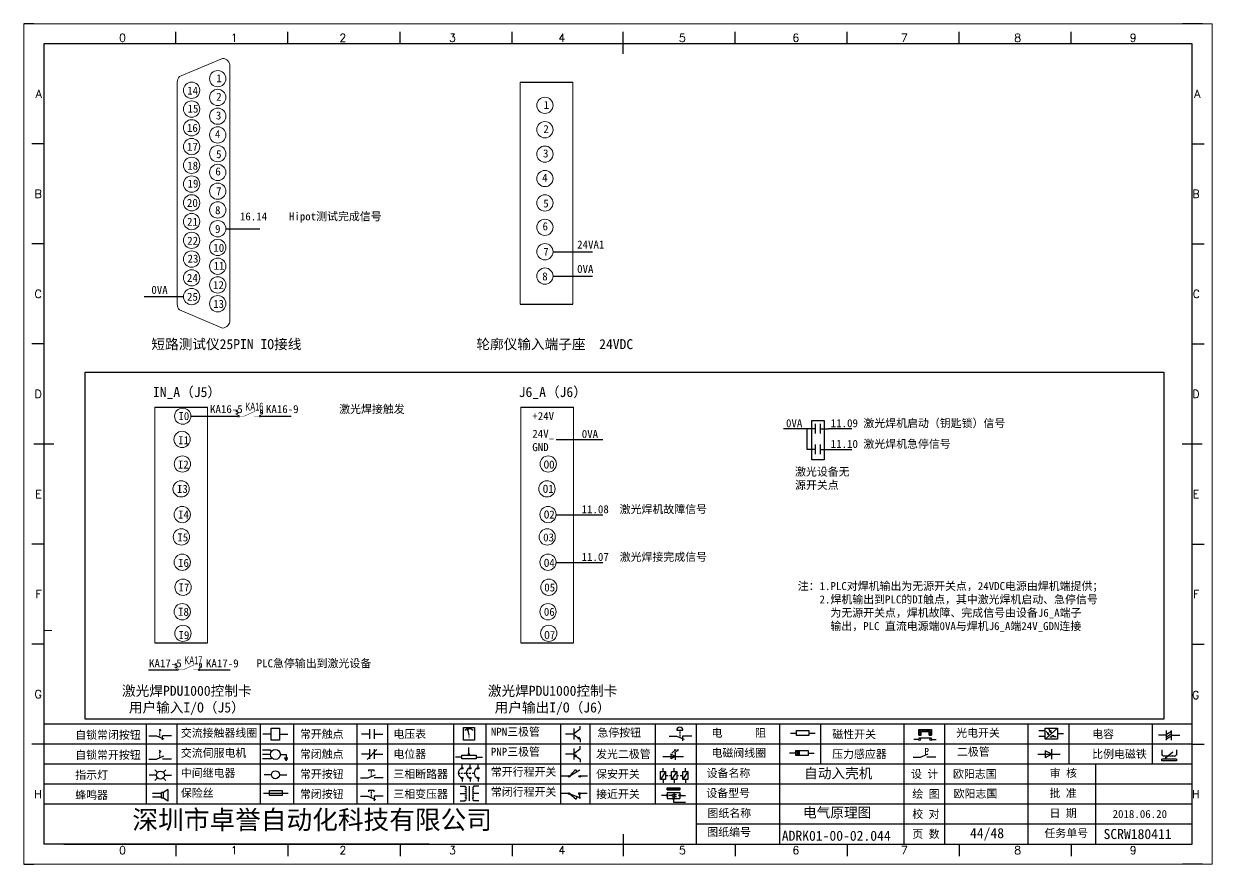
# Model space of a CAD drawing. Header units: millimetres. Extents: x 336 to 12810, y -1577 to 4105.
# Drawn here: x 7231.7 to 7528.7, y -1266.4 to -1056.4 of the extents above; entities that cross this region are included whole.
import ezdxf
from ezdxf.enums import TextEntityAlignment as Align

# ---------------------------------------------------------------- set-up
doc = ezdxf.new("R2010")
doc.units = ezdxf.units.MM
doc.layers.add('AE_BOR', color=1, linetype='Continuous')
doc.layers.add('ELEMENT', color=3, linetype='Continuous')
doc.layers.add('Dimension', color=3, linetype='Continuous', lineweight=13)
doc.styles.get("Standard").update_dxf_attribs({"font": ''})
doc.styles.add('WD', font='romans.shx', dxfattribs={"width": 0.8, "bigfont": 'gbcbig.shx'})
doc.styles.add('样式 8', font='arial.ttf', dxfattribs={"width": 0.6, "height": 2.5})
doc.styles.add('汉字', font='')
doc.styles.get('Standard').set_extended_font_data('SimSun')
doc.styles.get('汉字').set_extended_font_data('新宋体')

# ---------------------------------------------------------------- blocks, each defined once
blk = doc.blocks.new('磁性开关')
at = {"linetype": 'ByBlock'}
h = blk.add_hatch(dxfattribs=at)
h.set_pattern_fill('ANSI31', color=256, scale=0.1, style=0)
h.paths.add_polyline_path([(-1910.88, -776.69), (-1910.88, -775.29), (-1907.69, -775.29), (-1907.69, -776.69), (-1908.31, -776.69), (-1908.31, -775.79), (-1910.25, -775.79), (-1910.25, -776.69)])
for p, q in [((-1910.91, -777.81), (-1912.09, -777.81)), ((-1910.88, -776.69), (-1910.88, -775.29)), ((-1910.88, -775.29), (-1907.69, -775.29)), ((-1910.88, -776.69), (-1910.25, -776.69)), ((-1910.88, -777.39), (-1907.69, -777.39)), ((-1910.25, -776.69), (-1910.25, -775.79)), ((-1910.25, -775.79), (-1908.31, -775.79)), ((-1908.31, -776.69), (-1908.31, -775.79)), ((-1908.31, -776.69), (-1907.69, -776.69)), ((-1907.69, -775.29), (-1907.69, -776.69)), ((-1907.66, -777.81), (-1906.48, -777.81))]:
    blk.add_line(p, q, dxfattribs=at)
for centre in [(-1910.68, -777.81), (-1907.88, -777.81)]:
    blk.add_circle(centre, 0.225, dxfattribs=at)
blk = doc.blocks.new('*U6')
at = {"linetype": 'ByBlock'}
for p, q in [((-1909.23, -780.45), (-1909.23, -780.67)), ((-1909.23, -780.45), (-1908.92, -780.84)), ((-1909.23, -780.84), (-1909.23, -781.05)), ((-1911.92, -782.07), (-1910.06, -782.07)), ((-1910.06, -782.07), (-1908.18, -782.88)), ((-1909.23, -781.23), (-1909.23, -781.44)), ((-1909.23, -781.61), (-1909.23, -781.83)), ((-1909.23, -782), (-1909.23, -782.21)), ((-1909.23, -782.38), (-1909.23, -782.43)), ((-1908.52, -783.07), (-1908.52, -782.07)), ((-1906.25, -782.07), (-1908.52, -782.07))]:
    blk.add_line(p, q, dxfattribs=at)
blk = doc.blocks.new('*U8')
at = {"linetype": 'ByBlock'}
for p, q in [((-1911.92, -792.89), (-1910.06, -792.89)), ((-1910.06, -792.89), (-1908.18, -792.08)), ((-1908.88, -791.17), (-1909.23, -790.71)), ((-1909.23, -790.71), (-1909.23, -790.92)), ((-1909.23, -791.09), (-1909.23, -791.31)), ((-1909.23, -791.48), (-1909.23, -791.69)), ((-1909.23, -791.86), (-1909.23, -792.08)), ((-1909.23, -792.25), (-1909.23, -792.47)), ((-1906.25, -792.89), (-1908.52, -792.89))]:
    blk.add_line(p, q, dxfattribs=at)
blk = doc.blocks.new('蜂鸣器')
at = {"linetype": 'ByBlock'}
for p, q in [((-1907.17, -795.53), (-1908.25, -796.26)), ((-1907.17, -795.53), (-1907.17, -798.41)), ((-1908.8, -796.48), (-1911.01, -796.48)), ((-1908.8, -797.46), (-1911.01, -797.46)), ((-1908.25, -796.26), (-1908.8, -796.26)), ((-1908.8, -797.68), (-1908.8, -796.26)), ((-1908.25, -797.68), (-1908.8, -797.68)), ((-1908.25, -797.68), (-1908.25, -796.26)), ((-1907.17, -798.41), (-1908.25, -797.68))]:
    blk.add_line(p, q, dxfattribs=at)
blk = doc.blocks.new('指示灯')
at = {"linetype": 'ByBlock'}
for p, q in [((-1854.25, -776.92), (-1856.06, -776.92)), ((-1854.62, -775.59), (-1853.97, -776.23)), ((-1854.62, -778.25), (-1853.97, -777.61)), ((-1851.9, -775.59), (-1852.54, -776.23)), ((-1851.9, -778.25), (-1852.54, -777.61)), ((-1852.26, -776.92), (-1850.45, -776.92))]:
    blk.add_line(p, q, dxfattribs=at)
blk.add_circle((-1853.26, -776.92), 0.992, dxfattribs=at)
blk = doc.blocks.new('光电开关')
at = {"linetype": 'ByBlock'}
h = blk.add_hatch(dxfattribs=at)
h.set_pattern_fill('ANSI31', color=256, scale=0.01, style=0)
h.set_pattern_definition([(45, (0.172267, 0), (-0.0224506403, 0.0224506403), [])])
h.paths.add_polyline_path([(-1882.44, -776.34), (-1882.5, -775.91), (-1882.68, -776.07)])
h.paths.add_polyline_path([(-1882.86, -776.23), (-1882.44, -776.34), (-1882.68, -776.07)])
h.paths.add_polyline_path([(-1883.05, -776.88), (-1883.11, -776.45), (-1883.29, -776.61)])
h.paths.add_polyline_path([(-1883.47, -776.77), (-1883.05, -776.88), (-1883.29, -776.61)])
for p, q in [((-1884.01, -775.96), (-1885.56, -775.96)), ((-1884.01, -777.39), (-1885.56, -777.39)), ((-1880.91, -775.3), (-1884.01, -778.05)), ((-1883.75, -776.09), (-1883.05, -776.88)), ((-1883.11, -776.45), (-1883.47, -776.77)), ((-1883.05, -776.88), (-1883.47, -776.77)), ((-1883.14, -775.55), (-1882.44, -776.34)), ((-1883.05, -776.88), (-1883.11, -776.45)), ((-1882.5, -775.91), (-1882.86, -776.23)), ((-1882.44, -776.34), (-1882.86, -776.23)), ((-1882.78, -777.47), (-1882.23, -777.47)), ((-1882.44, -776.34), (-1882.5, -775.91)), ((-1882.23, -777.47), (-1882.23, -777.14)), ((-1882.23, -777.14), (-1881.78, -777.14)), ((-1881.78, -777.47), (-1881.78, -777.14)), ((-1881.23, -777.47), (-1881.78, -777.47)), ((-1879.37, -776.67), (-1880.91, -776.67))]:
    blk.add_line(p, q, dxfattribs=at)
blk.add_lwpolyline([(-1884.01, -775.3), (-1880.91, -775.3), (-1880.91, -778.05), (-1884.01, -778.05)], close=True, dxfattribs=at)
blk = doc.blocks.new('交流接触器线圈')
at = {"linetype": 'ByBlock'}
for p, q in [((-1880.82, -781.77), (-1882.87, -781.77)), ((-1878.72, -781.77), (-1876.67, -781.77))]:
    blk.add_line(p, q, dxfattribs=at)
blk.add_lwpolyline([(-1880.82, -780.28), (-1878.72, -780.28), (-1878.72, -783.26), (-1880.82, -783.26)], close=True, dxfattribs=at)
blk = doc.blocks.new('交流伺服电机')
at = {"linetype": 'ByBlock'}
for p, q in [((-1880.97, -785.75), (-1882.94, -785.75)), ((-1880.97, -786.85), (-1882.94, -786.85)), ((-1880.97, -785.75), (-1880.65, -786.03)), ((-1878.49, -786.85), (-1877.07, -786.85)), ((-1877.07, -786.85), (-1877.07, -787.72)), ((-1880.97, -787.94), (-1882.94, -787.94)), ((-1880.97, -787.94), (-1880.65, -787.67)), ((-1877.54, -787.72), (-1876.59, -787.72)), ((-1877.38, -788.01), (-1876.75, -788.01)), ((-1877.23, -788.29), (-1876.9, -788.29))]:
    blk.add_line(p, q, dxfattribs=at)
blk.add_circle((-1879.73, -786.85), 1.24, dxfattribs=at)
blk = doc.blocks.new('中间继电器')
at = {"linetype": 'ByBlock'}
for p, q in [((-1880.72, -791.92), (-1882.54, -791.92)), ((-1878.74, -791.92), (-1876.92, -791.92))]:
    blk.add_line(p, q, dxfattribs=at)
blk.add_circle((-1879.73, -791.92), 0.992, dxfattribs=at)
blk = doc.blocks.new('保险丝')
at = {"linetype": 'ByBlock'}
blk.add_line((-1882.72, -796.49), (-1876.55, -796.49), dxfattribs=at)
blk.add_lwpolyline([(-1881.2, -795.86), (-1878.06, -795.86), (-1878.06, -797.12), (-1881.2, -797.12)], close=True, dxfattribs=at)
blk = doc.blocks.new('常开按钮')
at = {"linetype": 'ByBlock'}
for p, q in [((-1910.06, -787.73), (-1908.18, -786.93)), ((-1909.9, -785.68), (-1908.56, -785.68)), ((-1909.9, -785.68), (-1909.9, -786.07)), ((-1909.23, -785.68), (-1909.23, -785.89)), ((-1909.23, -786.06), (-1909.23, -786.28)), ((-1909.23, -786.45), (-1909.23, -786.67)), ((-1909.23, -786.84), (-1909.23, -787.05)), ((-1908.56, -785.68), (-1908.56, -786.07)), ((-1911.92, -787.73), (-1910.06, -787.73)), ((-1909.23, -787.22), (-1909.23, -787.38)), ((-1906.25, -787.73), (-1908.52, -787.73))]:
    blk.add_line(p, q, dxfattribs=at)
blk = doc.blocks.new('常开触点')
at = {"linetype": 'ByBlock'}
for p, q in [((-1853.82, -782.99), (-1853.82, -780.56)), ((-1852.6, -782.99), (-1852.6, -780.56)), ((-1853.82, -781.77), (-1855.88, -781.77)), ((-1852.6, -781.77), (-1850.55, -781.77))]:
    blk.add_line(p, q, dxfattribs=at)
blk = doc.blocks.new('常闭触点')
at = {"linetype": 'ByBlock'}
for p, q in [((-1853.82, -786.77), (-1855.88, -786.77)), ((-1852.01, -785.66), (-1854.43, -788.1)), ((-1853.82, -787.99), (-1853.82, -785.56)), ((-1852.6, -787.99), (-1852.6, -785.56)), ((-1852.6, -786.77), (-1850.55, -786.77))]:
    blk.add_line(p, q, dxfattribs=at)
blk = doc.blocks.new('常闭按钮')
at = {"linetype": 'ByBlock'}
for p, q in [((-1856.13, -792.28), (-1854.28, -792.28)), ((-1854.28, -792.28), (-1852.4, -793.09)), ((-1854.11, -790.83), (-1852.77, -790.83)), ((-1854.11, -790.83), (-1854.11, -791.22)), ((-1853.44, -790.83), (-1853.44, -791.04)), ((-1853.44, -791.21), (-1853.44, -791.43)), ((-1853.44, -791.6), (-1853.44, -791.82)), ((-1853.44, -791.99), (-1853.44, -792.2)), ((-1853.44, -792.37), (-1853.44, -792.53)), ((-1852.77, -790.83), (-1852.77, -791.22)), ((-1850.47, -792.28), (-1852.73, -792.28)), ((-1852.73, -792.28), (-1852.73, -793.43))]:
    blk.add_line(p, q, dxfattribs=at)
blk = doc.blocks.new('电磁阀线圈')
at = {"linetype": 'ByBlock'}
for p, q in [((-1854.61, -795.92), (-1853.75, -797.16)), ((-1853.75, -795.92), (-1854.61, -797.16)), ((-1853.75, -795.92), (-1853.75, -797.16)), ((-1854.61, -796.54), (-1856.17, -796.54)), ((-1851.53, -796.54), (-1849.97, -796.54))]:
    blk.add_line(p, q, dxfattribs=at)
blk.add_lwpolyline([(-1854.61, -795.92), (-1851.53, -795.92), (-1851.53, -797.16), (-1854.61, -797.16)], close=True, dxfattribs=at)
blk = doc.blocks.new('电压表')
at = {"linetype": 'ByBlock'}
for p, q in [((-1814.84, -780.75), (-1814.91, -781.13)), ((-1814.6, -781.05), (-1814.91, -781.13)), ((-1814.84, -780.75), (-1814.46, -782.26)), ((-1814.84, -780.75), (-1814.6, -781.05))]:
    blk.add_line(p, q, dxfattribs=at)
blk.add_lwpolyline([(-1815.84, -780.34), (-1813.07, -780.34), (-1813.07, -783.49), (-1815.84, -783.49)], close=True, dxfattribs=at)
blk.add_arc((-1814.46, -782.26), 1.56, 46.8313, 133.1687, dxfattribs=at)
at = {"linetype": 'ByBlock', "insert": (-1814.7, -782.39), "char_height": 0.75, "width": 0.6768, "attachment_point": 1}
blk.add_mtext('V', dxfattribs=at)
blk = doc.blocks.new('电位器')
at = {"linetype": 'ByBlock'}
for p, q in [((-1814.45, -787.3), (-1814.62, -786.96)), ((-1814.62, -786.96), (-1814.27, -786.96)), ((-1814.45, -787.3), (-1814.45, -785.39)), ((-1814.45, -787.3), (-1814.27, -786.96)), ((-1816.21, -787.75), (-1817.79, -787.75)), ((-1812.68, -787.75), (-1811.1, -787.75))]:
    blk.add_line(p, q, dxfattribs=at)
blk.add_lwpolyline([(-1816.21, -787.3), (-1812.68, -787.3), (-1812.68, -788.2), (-1816.21, -788.2)], close=True, dxfattribs=at)
blk = doc.blocks.new('三相断路器')
at = {"linetype": 'ByBlock'}
for p, q in [((-1816.17, -790.33), (-1816.17, -789.7)), ((-1814.17, -790.33), (-1814.17, -789.7)), ((-1812.18, -790.33), (-1812.18, -789.7)), ((-1817.14, -791.74), (-1816.72, -791.74)), ((-1816.45, -791.74), (-1816.03, -791.74)), ((-1815.76, -791.74), (-1815.34, -791.74)), ((-1815.07, -791.74), (-1814.65, -791.74)), ((-1814.38, -791.74), (-1813.96, -791.74)), ((-1813.69, -791.74), (-1813.27, -791.74)), ((-1816.17, -793.19), (-1816.17, -793.83)), ((-1814.17, -793.19), (-1814.17, -793.83)), ((-1812.18, -793.19), (-1812.18, -793.83))]:
    blk.add_line(p, q, dxfattribs=at)
for centre in [(-1816.17, -790.55), (-1816.17, -792.98), (-1814.17, -790.55), (-1814.17, -792.98), (-1812.18, -790.55), (-1812.18, -792.98)]:
    blk.add_circle(centre, 0.219, dxfattribs=at)
for centre in [(-1815.81, -791.74), (-1813.82, -791.74), (-1811.83, -791.74)]:
    blk.add_arc(centre, 1.32, 115.5791, 244.4209, dxfattribs=at)
blk = doc.blocks.new('三相变压器')
at = {"linetype": 'ByBlock'}
for p, q in [((-1816.69, -795.03), (-1815.37, -795.03)), ((-1815.37, -795.03), (-1815.37, -795.24)), ((-1814.34, -798.7), (-1814.34, -795.04)), ((-1812, -795.03), (-1813.32, -795.03)), ((-1813.32, -795.03), (-1813.32, -795.24)), ((-1816.69, -796.87), (-1815.37, -796.87)), ((-1816.69, -798.71), (-1815.37, -798.71)), ((-1815.37, -798.71), (-1815.37, -798.5)), ((-1812, -796.87), (-1813.32, -796.87)), ((-1813.32, -798.71), (-1813.32, -798.5)), ((-1812, -798.71), (-1813.32, -798.71))]:
    blk.add_line(p, q, dxfattribs=at)
for centre, start, end in [((-1815.37, -795.51), 270, 90), ((-1815.37, -796.06), 270, 90), ((-1813.32, -795.51), 90, 270), ((-1813.32, -796.06), 90, 270), ((-1815.37, -796.6), 270, 90), ((-1815.37, -797.14), 270, 90), ((-1815.37, -797.68), 270, 90), ((-1815.37, -798.23), 270, 90), ((-1813.32, -796.6), 90, 270), ((-1813.32, -797.14), 90, 270), ((-1813.32, -797.68), 90, 270), ((-1813.32, -798.23), 90, 270)]:
    blk.add_arc(centre, 0.271, start, end, dxfattribs=at)
blk = doc.blocks.new('压力感应器')
at = {"linetype": 'ByBlock'}
for p, q in [((-1817.44, -777.73), (-1815.59, -777.73)), ((-1815.59, -777.73), (-1813.71, -776.93)), ((-1811.78, -777.73), (-1814.05, -777.73))]:
    blk.add_line(p, q, dxfattribs=at)
at = {"linetype": 'ByBlock', "insert": (-1814.65, -775.48), "char_height": 1.68, "width": 1.2242, "attachment_point": 1}
blk.add_mtext('{\\fNSimSun|b0|i0|c134|p49;P}', dxfattribs=at)
blk = doc.blocks.new('二极管')
at = {"linetype": 'ByBlock'}
for p, q in [((-1787.52, -776.77), (-1781.92, -776.77)), ((-1783.97, -776.77), (-1785.69, -775.9)), ((-1785.69, -775.9), (-1785.69, -777.65)), ((-1783.97, -776.77), (-1785.69, -777.65)), ((-1783.97, -777.99), (-1783.97, -775.56))]:
    blk.add_line(p, q, dxfattribs=at)
blk = doc.blocks.new('NPN三极管')
at = {"linetype": 'ByBlock'}
for p, q in [((-1785.73, -780.61), (-1785.73, -783.32)), ((-1785.73, -781.82), (-1784.15, -780.66)), ((-1784.15, -780.66), (-1784.15, -779.98)), ((-1785.73, -781.97), (-1787.81, -781.97)), ((-1785.73, -782.11), (-1784.15, -783.27)), ((-1784.41, -782.73), (-1784.74, -783.18)), ((-1784.15, -783.27), (-1784.74, -783.18)), ((-1784.15, -783.27), (-1784.41, -782.73)), ((-1784.15, -783.27), (-1784.15, -783.96))]:
    blk.add_line(p, q, dxfattribs=at)
blk = doc.blocks.new('PNP三极管')
at = {"linetype": 'ByBlock'}
for p, q in [((-1784.9, -786.74), (-1786.98, -786.74)), ((-1784.9, -785.38), (-1784.9, -788.09)), ((-1784.9, -786.59), (-1783.32, -785.43)), ((-1784.9, -786.88), (-1783.32, -788.04)), ((-1784.9, -786.88), (-1784.31, -786.97)), ((-1784.9, -786.88), (-1784.64, -787.42)), ((-1784.31, -786.97), (-1784.64, -787.42)), ((-1783.32, -785.43), (-1783.32, -784.75)), ((-1783.32, -788.04), (-1783.32, -788.73))]:
    blk.add_line(p, q, dxfattribs=at)
blk = doc.blocks.new('常开行程开关')
at = {"linetype": 'ByBlock'}
for p, q in [((-1786.29, -792.3), (-1788.01, -792.3)), ((-1785.89, -792.17), (-1784.52, -790.62)), ((-1785.89, -792.17), (-1783.43, -790.72)), ((-1784.52, -790.62), (-1784.19, -791.17)), ((-1781.48, -792.3), (-1783.21, -792.3))]:
    blk.add_line(p, q, dxfattribs=at)
for centre in [(-1786.07, -792.3), (-1783.42, -792.3)]:
    blk.add_circle(centre, 0.219, dxfattribs=at)
blk = doc.blocks.new('常闭行程开关')
at = {"linetype": 'ByBlock'}
for p, q in [((-1786.34, -796.62), (-1788.07, -796.62)), ((-1785.93, -796.72), (-1783.25, -797.7)), ((-1785.93, -796.72), (-1784.3, -798)), ((-1784.3, -798), (-1784.08, -797.4)), ((-1783.48, -796.84), (-1783.48, -797.85)), ((-1781.54, -796.62), (-1783.26, -796.62))]:
    blk.add_line(p, q, dxfattribs=at)
for centre in [(-1786.12, -796.62), (-1783.48, -796.62)]:
    blk.add_circle(centre, 0.219, dxfattribs=at)
blk = doc.blocks.new('电容')
at = {"linetype": 'ByBlock'}
for p, q in [((-1756.08, -782.99), (-1756.08, -780.56)), ((-1754.86, -780.79), (-1756.08, -781.55)), ((-1754.86, -782.99), (-1754.86, -780.56)), ((-1756.08, -781.77), (-1758.13, -781.77)), ((-1754.86, -781.44), (-1756.08, -782.2)), ((-1754.86, -781.99), (-1756.08, -782.75)), ((-1754.86, -781.77), (-1752.81, -781.77))]:
    blk.add_line(p, q, dxfattribs=at)
blk = doc.blocks.new('发光二极管')
at = {"linetype": 'ByBlock'}
for p, q in [((-1758.01, -786.77), (-1752.89, -786.77)), ((-1754.84, -786.77), (-1756.04, -786.16)), ((-1756.04, -786.16), (-1756.04, -787.39)), ((-1754.84, -786.77), (-1756.04, -787.39)), ((-1755.78, -785.92), (-1754.89, -785.14)), ((-1754.89, -785.14), (-1755.2, -785.22)), ((-1755.2, -785.22), (-1755.01, -785.43)), ((-1755.08, -785.92), (-1754.18, -785.14)), ((-1754.89, -785.14), (-1755.01, -785.43)), ((-1754.84, -787.63), (-1754.84, -785.92)), ((-1754.18, -785.14), (-1754.49, -785.22)), ((-1754.49, -785.22), (-1754.31, -785.43)), ((-1754.18, -785.14), (-1754.31, -785.43))]:
    blk.add_line(p, q, dxfattribs=at)
blk = doc.blocks.new('比例电磁阀')
at = {"linetype": 'ByBlock'}
for p, q in [((-1757.26, -775.38), (-1757.26, -776.71)), ((-1757.26, -776.71), (-1757.05, -776.71)), ((-1753.6, -777.73), (-1757.25, -777.73)), ((-1757.25, -778.13), (-1757.25, -777.73)), ((-1753.6, -778.13), (-1757.25, -778.13)), ((-1754.5, -775.98), (-1756.35, -777.44)), ((-1756.35, -777.44), (-1756.25, -777.25)), ((-1756.35, -777.44), (-1756.15, -777.38)), ((-1756.15, -777.38), (-1756.25, -777.25)), ((-1753.58, -776.71), (-1753.8, -776.71)), ((-1753.6, -777.73), (-1753.6, -778.13)), ((-1753.58, -775.38), (-1753.58, -776.71))]:
    blk.add_line(p, q, dxfattribs=at)
for centre in [(-1756.78, -776.71), (-1756.24, -776.71), (-1755.7, -776.71), (-1755.15, -776.71), (-1754.61, -776.71), (-1754.07, -776.71)]:
    blk.add_arc(centre, 0.271, 180, 0, dxfattribs=at)
blk = doc.blocks.new('保安开关')
at = {"linetype": 'ByBlock'}
for p, q in [((-1757.96, -790.79), (-1757.96, -789.97)), ((-1755.17, -790.79), (-1755.17, -789.97)), ((-1752.39, -790.79), (-1752.39, -789.97)), ((-1757.33, -790.79), (-1758.6, -792.81)), ((-1757.96, -792.81), (-1757.96, -793.62)), ((-1757.33, -791.8), (-1756.72, -791.8)), ((-1756.35, -791.8), (-1755.89, -791.8)), ((-1754.54, -790.79), (-1755.81, -792.81)), ((-1755.17, -792.81), (-1755.17, -793.62)), ((-1754.52, -791.8), (-1754.06, -791.8)), ((-1753.69, -791.8), (-1753.08, -791.8)), ((-1751.75, -790.79), (-1753.02, -792.81)), ((-1752.39, -792.81), (-1752.39, -793.62))]:
    blk.add_line(p, q, dxfattribs=at)
for points in [[(-1758.6, -790.79), (-1757.33, -790.79), (-1757.33, -792.81), (-1758.6, -792.81)], [(-1755.81, -790.79), (-1754.54, -790.79), (-1754.54, -792.81), (-1755.81, -792.81)], [(-1753.02, -790.79), (-1751.75, -790.79), (-1751.75, -792.81), (-1753.02, -792.81)]]:
    blk.add_lwpolyline(points, close=True, dxfattribs=at)
blk = doc.blocks.new('接近开关')
at = {"linetype": 'ByBlock'}
h = blk.add_hatch(dxfattribs=at)
h.set_pattern_fill('ANSI31', color=256, scale=0.01, style=0)
h.set_pattern_definition([(45, (-89.131516, -30.795668), (-0.0224506403, 0.0224506403), [])])
h.paths.add_polyline_path([(-1516.96, -1123.35), (-1516.96, -1122.85), (-1513.76, -1122.85), (-1513.76, -1123.35)])
for p, q in [((-1517.18, -1124.71), (-1518.36, -1124.71)), ((-1516.96, -1123.35), (-1516.96, -1122.85)), ((-1516.96, -1122.85), (-1513.76, -1122.85)), ((-1516.96, -1123.35), (-1513.76, -1123.35)), ((-1516.96, -1123.95), (-1513.76, -1123.95)), ((-1516.96, -1123.95), (-1516.96, -1125.47)), ((-1516.96, -1125.47), (-1513.76, -1125.47)), ((-1515.91, -1124.71), (-1516.45, -1124.71)), ((-1515.11, -1124.31), (-1515.91, -1124.71)), ((-1515.11, -1125.11), (-1515.91, -1124.71)), ((-1515.33, -1124.53), (-1515.17, -1124.53)), ((-1515.33, -1124.88), (-1515.17, -1124.88)), ((-1515.25, -1124.45), (-1515.25, -1124.61)), ((-1515.11, -1124.31), (-1515.11, -1125.11)), ((-1515.11, -1124.48), (-1514.58, -1124.48)), ((-1515.11, -1124.94), (-1514.58, -1124.94)), ((-1513.76, -1122.85), (-1513.76, -1123.35)), ((-1513.76, -1123.95), (-1513.76, -1125.47)), ((-1513.54, -1124.71), (-1512.36, -1124.71)), ((-1515.36, -1125.69), (-1515.36, -1126.36)), ((-1515.36, -1126.36), (-1512.36, -1126.36))]:
    blk.add_line(p, q, dxfattribs=at)
for centre in [(-1516.96, -1124.71), (-1515.36, -1125.47), (-1513.76, -1124.71)]:
    blk.add_circle(centre, 0.225, dxfattribs=at)
blk = doc.blocks.new('电阻')
at = {"linetype": 'ByBlock'}
for p, q in [((-3.09, 0), (-1.57, 0)), ((1.57, 0), (3.09, 0))]:
    blk.add_line(p, q, dxfattribs=at)
blk.add_lwpolyline([(-1.57, 0.63), (1.57, 0.63), (1.57, -0.63), (-1.57, -0.63)], close=True, dxfattribs=at)
blk = doc.blocks.new('急停按钮')
at = {"linetype": 'ByBlock'}
for p, q in [((-1.86, 0), (0, 0)), ((0, 0), (1.88, -0.81)), ((0.06, 1.45), (1.61, 1.45)), ((0.83, 1.45), (0.83, 1.24)), ((0.83, 1.07), (0.83, 0.85)), ((0.83, 0.68), (0.83, 0.47)), ((0.83, 0.29), (0.83, 0.08)), ((3.81, 0), (1.54, 0)), ((1.54, 0), (1.54, -1.15)), ((0.83, -0.09), (0.83, -0.24))]:
    blk.add_line(p, q, dxfattribs=at)
blk.add_arc((0.83, 1.45), 0.774, 0, 180)
blk = doc.blocks.new('电控横A4')
for p, q in [((292, -5), (5, -5)), ((5, -5), (5, -205)), ((292, -205), (292, -5)), ((10.03, -205), (289.53, -205)), ((130.8, -205), (190.75, -205)), ((190.75, -205), (259.54, -205))]:
    blk.add_line(p, q)
at = {"lineweight": 9, "ltscale": 0.1}
for p, q in [((5, -151.57), (7, -151.57)), ((101.34, -205), (130.8, -205)), ((129.44, -205), (129.44, -205)), ((129.44, -205), (129.44, -205)), ((129.44, -205), (129.44, -205)), ((129.44, -205), (129.44, -205))]:
    blk.add_line(p, q, dxfattribs=at)
at = {"linetype": 'ByBlock'}
for p, q in [((292, -175), (5, -175)), ((292, -180), (5, -180)), ((292, -185), (5, -185)), ((292, -190), (5, -190)), ((292, -195), (5, -195)), ((292, -200), (168.03, -200))]:
    blk.add_line(p, q, dxfattribs=at)
at = {"color": 0, "lineweight": -2}
for p, q in [((30.58, -175), (30.58, -195)), ((38.26, -175), (38.26, -195)), ((59.05, -175), (59.05, -195)), ((67.4, -175), (67.4, -195)), ((83.26, -175), (83.26, -195)), ((90.91, -175), (90.91, -195)), ((107.4, -175), (107.4, -195)), ((115.5, -175), (115.5, -195)), ((134.12, -175), (134.12, -195)), ((141.48, -175), (141.48, -195)), ((157.79, -175), (157.79, -195)), ((168.03, -175), (168.03, -204.92)), ((188.84, -175), (188.84, -185)), ((199.08, -175), (199.08, -185)), ((219.89, -175), (219.89, -185)), ((230.12, -175), (230.12, -185)), ((250.93, -175), (250.93, -185)), ((261.17, -175), (261.17, -185)), ((281.98, -175), (281.98, -185)), ((188.84, -185), (188.84, -204.92)), ((219.89, -185), (219.89, -205)), ((230.12, -185), (230.12, -205)), ((250.93, -185), (250.93, -205)), ((267.79, -185), (267.79, -205))]:
    blk.add_line(p, q, dxfattribs=at)
at = {"color": 0, "ltscale": 2}
for p, q in [((292, -205), (292, -183.55)), ((101.34, -205), (5, -205)), ((259.54, -205), (289.53, -205)), ((259.54, -205), (292, -205))]:
    blk.add_line(p, q, dxfattribs=at)
at = {"layer": 'AE_BOR', "lineweight": 30}
for p, q in [((2.53, 0), (0, 0)), ((294.53, 0), (289.53, 0)), ((0, -210), (2.53, -210)), ((294.53, -210), (289.53, -210))]:
    blk.add_line(p, q, dxfattribs=at)
at = {"layer": 'AE_BOR', "color": 1, "lineweight": 15}
for p, q in [((0, 0), (297, 0)), ((0, -210), (0, 0)), ((297, 0), (297, -210)), ((297, -210), (0, -210))]:
    blk.add_line(p, q, dxfattribs=at)
at = {"layer": 'AE_BOR'}
for p, q in [((38.03, -5), (38.03, -2)), ((66.03, -5), (66.03, -2)), ((94.03, -5), (94.03, -2)), ((122.03, -5), (122.03, -2)), ((149.78, -5), (149.78, -2)), ((177.78, -5), (177.78, -2)), ((205.78, -5), (205.78, -2)), ((233.78, -5), (233.78, -2)), ((261.78, -5), (261.78, -2)), ((5, -30), (2, -30)), ((292, -30), (295, -30)), ((5, -55), (2, -55)), ((292, -55), (295, -55)), ((5, -80), (2, -80)), ((292, -80), (295, -80)), ((5, -130), (2, -130)), ((292, -130), (295, -130)), ((5, -155), (2, -155)), ((292, -155), (295, -155)), ((5, -180), (2, -180)), ((292, -180), (295, -180)), ((38.03, -205), (38.03, -208)), ((66.03, -205), (66.03, -208)), ((94.03, -205), (94.03, -208)), ((122.03, -205), (122.03, -208)), ((149.78, -205), (149.78, -208)), ((177.78, -205), (177.78, -208)), ((205.78, -205), (205.78, -208)), ((233.78, -205), (233.78, -208)), ((261.78, -205), (261.78, -208))]:
    blk.add_line(p, q, dxfattribs=at)
at = {"layer": 'AE_BOR', "color": 2, "lineweight": 30}
for p, q in [((149.78, -7.5), (149.78, -2.5)), ((2.5, -105), (7.5, -105)), ((289.5, -105), (294.5, -105)), ((149.78, -202.5), (149.78, -207.5)), ((149.78, -205), (149.78, -207.5))]:
    blk.add_line(p, q, dxfattribs=at)
at = {"linetype": 'ByBlock'}
for name, p in [('*U6', (1943.19, 604.18)), ('交流接触器线圈', (1942.62, 604.27)), ('常开触点', (1940.27, 604.3)), ('电压表', (1925.71, 604.52)), ('NPN三极管', (1923.2, 604.5)), ('磁性开关', (2134.53, 598.96)), ('光电开关', (2139.22, 599.27)), ('电容', (2041.69, 603.98)), ('电位器', (1925.71, 604.52)), ('PNP三极管', (1922.37, 604.27)), ('压力感应器', (2039.72, 594.52)), ('*U8', (1943.19, 609.18)), ('交流伺服电机', (1942.62, 604.27)), ('常闭触点', (1940.27, 604.3)), ('发光二极管', (1917.72, 603.69)), ('电磁阀线圈', (2047.53, 614.3)), ('二极管', (2040.91, 594.27)), ('比例电磁阀', (2041.69, 593.98)), ('指示灯', (1887.41, 589.18)), ('中间继电器', (1942.62, 604.27)), ('常开按钮', (1996.06, 599.3)), ('三相断路器', (1925.71, 604.52)), ('常开行程开关', (1922.37, 604.27)), ('保安开关', (1917.72, 603.98)), ('蜂鸣器', (1943.19, 604.18)), ('保险丝', (1942.62, 604.27)), ('常闭按钮', (1940.27, 599.3)), ('三相变压器', (1925.71, 604.52)), ('常闭行程开关', (1922.37, 604.27)), ('接近开关', (1677.72, 931.9))]:
    blk.add_blockref(name, p, dxfattribs=at)
for name, p in [('急停按钮', (163.12, -177.98)), ('电阻', (194.66, -177.22))]:
    blk.add_blockref(name, p)
at = {"char_height": 2, "attachment_point": 1, "style": '汉字'}
for s, insert in [('{\\fKaiTi_GB2312|b0|i0|c134|p49;自锁常闭按钮}', (12.86, -176.69)), ('{\\fKaiTi_GB2312|b0|i0|c134|p49;交流接触器线圈}', (39.25, -176.19)), ('{\\fKaiTi_GB2312|b0|i0|c134|p49;常开触点}', (69.01, -176.48)), ('{\\fKaiTi_GB2312|b0|i0|c134|p49;电压表}', (92.37, -176.47)), ('{\\fKaiTi_GB2312|b0|i0|c134|p49;NPN三极管}', (116.73, -175.91)), ('{\\fKaiTi_GB2312|b0|i0|c134|p49;急停按钮}', (143.35, -176.12)), ('{\\fKaiTi_GB2312|b0|i0|c134|p49;电      阻}', (171.86, -176.19)), ('{\\fKaiTi_GB2312|b0|i0|c134|p49;磁性开关}', (202.07, -176.53)), ('{\\fKaiTi_GB2312|b0|i0|c134|p49;光电开关}', (233.02, -176.19)), ('{\\fKaiTi_GB2312|b0|i0|c134|p49;电容}', (267, -176.48)), ('{\\fKaiTi_GB2312|b0|i0|c134|p49;交流伺服电机}', (39.25, -181.19)), ('{\\fKaiTi_GB2312|b0|i0|c134|p49;电位器}', (92.37, -181.47)), ('{\\fKaiTi_GB2312|b0|i0|c134|p49;PNP三极管}', (116.73, -180.91)), ('{\\fKaiTi_GB2312|b0|i0|c134|p49;电磁阀线圈}', (171.86, -181.19)), ('{\\fKaiTi_GB2312|b0|i0|c134|p49;压力感应器}', (202.02, -181.47)), ('{\\fKaiTi_GB2312|b0|i0|c134|p49;二极管}', (233.2, -180.91)), ('{\\fKaiTi_GB2312|b0|i0|c134|p49;自锁常开按钮}', (12.86, -181.69)), ('{\\fKaiTi_GB2312|b0|i0|c134|p49;常闭触点}', (69.01, -181.48)), ('{\\fKaiTi_GB2312|b0|i0|c134|p49;发光二极管}', (143.02, -181.48)), ('{\\fKaiTi_GB2312|b0|i0|c134|p49;比例电磁铁}', (267, -181.48)), ('{\\fKaiTi_GB2312|b0|i0|c134|p49;指示灯}', (12.86, -186.69)), ('{\\fKaiTi_GB2312|b0|i0|c134|p49;中间继电器}', (39.25, -186.19)), ('{\\fKaiTi_GB2312|b0|i0|c134|p49;常开按钮}', (69.01, -186.48)), ('{\\fKaiTi_GB2312|b0|i0|c134|p49;三相断路器}', (92.37, -186.47)), ('{\\fKaiTi_GB2312|b0|i0|c134|p49;常开行程开关}', (116.73, -185.91)), ('{\\fKaiTi_GB2312|b0|i0|c134|p49;保安开关}', (143.02, -186.48)), ('设备名称', (170.65, -186.24)), ('{\\fKaiTi_GB2312|b0|i0|c134|p0;设 计}', (221.72, -186.46)), ('{\\fKaiTi_GB2312|b0|i0|c134|p0;审 核}', (256.39, -186.25)), ('{\\fKaiTi_GB2312|b0|i0|c134|p49;蜂鸣器}', (12.86, -191.69)), ('{\\fKaiTi_GB2312|b0|i0|c134|p49;保险丝}', (39.25, -191.19)), ('{\\fKaiTi_GB2312|b0|i0|c134|p49;常闭按钮}', (69.01, -191.48)), ('{\\fKaiTi_GB2312|b0|i0|c134|p49;三相变压器}', (92.37, -191.47)), ('{\\fKaiTi_GB2312|b0|i0|c134|p49;常闭行程开关}', (116.73, -190.91)), ('{\\fKaiTi_GB2312|b0|i0|c134|p49;接近开关}', (143.02, -191.48)), ('设备型号', (170.58, -191.24)), ('{\\fKaiTi_GB2312|b0|i0|c134|p0;绘 图}', (222.05, -191.46)), ('{\\fKaiTi_GB2312|b0|i0|c134|p0;批 准}', (256.32, -191.25)), ('图纸名称', (170.86, -196.24)), ('{\\fKaiTi_GB2312|b0|i0|c134|p0;日 期}', (256.32, -196.25)), ('{\\fKaiTi_GB2312|b0|i0|c134|p0;校 对}', (222.05, -196.46)), ('图纸编号', (170.81, -200.96)), ('{\\fKaiTi_GB2312|b0|i0|c134|p0;页 数}', (222.05, -201.46)), ('任务单号', (255.06, -201.25))]:
    blk.add_mtext(s, dxfattribs=dict(at, insert=insert))
at = {"color": 0, "lineweight": -2, "insert": (27.14, -196.53), "char_height": 4.7064, "width": 96.1138, "attachment_point": 1}
blk.add_mtext('深圳市卓誉自动化科技有限公司', dxfattribs=at)
at = {"insert": (272.1, -196.45), "char_height": 2, "width": 60.2542, "attachment_point": 1}
blk.add_mtext('{\\fKaiTi_GB2312|b0|i0|c134|p49;2018.06.20}', dxfattribs=at)
at = {"layer": 'AE_BOR', "style": 'WD'}
for s, p in [('0', (24.67, -4.5)), ('1', (52.6, -4.5)), ('2', (79.75, -4.5)), ('3', (107.15, -4.5)), ('4', (134.45, -4.5)), ('5', (164.59, -4.5)), ('6', (192.94, -4.5)), ('7', (220.04, -4.5)), ('8', (248.37, -4.5)), ('9', (277.23, -4.5)), ('0', (24.67, -207.5)), ('1', (52.6, -207.5)), ('2', (79.75, -207.5)), ('3', (107.15, -207.5)), ('4', (134.45, -207.5)), ('5', (164.59, -207.5)), ('6', (192.94, -207.5)), ('7', (220.04, -207.5)), ('8', (248.37, -207.5)), ('9', (277.23, -207.5))]:
    blk.add_text(s, height=2, dxfattribs=at).set_placement(p, align=Align.CENTER)
for s, p in [('A', (4.5, -17.5)), ('A', (294.03, -17.5)), ('B', (4.5, -42.5)), ('B', (293.84, -42.5)), ('C', (4.5, -67.5)), ('C', (293.93, -67.5)), ('D', (4.5, -92.5)), ('D', (293.84, -92.5)), ('E', (4.5, -117.5)), ('E', (293.74, -117.5)), ('F', (4.5, -142.5)), ('F', (293.74, -142.5)), ('F', (293.74, -142.5)), ('G', (4.5, -167.5)), ('G', (293.74, -167.72)), ('H', (4.5, -192.5)), ('H', (293.84, -192.5))]:
    blk.add_text(s, height=2, dxfattribs=at).set_placement(p, align=Align.MIDDLE_RIGHT)
blk = doc.blocks.new('$element$00000498')
at = {"const_width": 0.0233}
for points in [[(0, 0), (0, -0.25)], [(-0.25, -0.2), (0, -0.75)], [(0, -0.75), (0, -1)]]:
    blk.add_lwpolyline(points, dxfattribs=at)
at = {"flags": 9}
blk.add_attdef('S', (0, 0), '', height=0.00000667, dxfattribs=at)
blk = doc.blocks.new('H_KA_NO')
at = {"lineweight": 0}
for centre in [(0.2, 0), (5.6, 0)]:
    blk.add_circle(centre, 0.2, dxfattribs=at)
at = {"layer": 'ELEMENT', "color": 1, "xscale": 5, "yscale": 5, "zscale": 5, "rotation": 270}
blk.add_blockref('$element$00000498', (5.4, 0), dxfattribs=at)
at = {"lineweight": 0, "style": 'WD', "width": 0.8}
blk.add_attdef('端子号', text='', height=1, dxfattribs=at).set_placement((0.2, 0.5), align=Align.RIGHT)
blk.add_attdef('端子号', (5.6, 0.5), '', height=1, dxfattribs=at)

msp = doc.modelspace()

# ---------------------------------------------------------------- linework, layer by layer
at = {"lineweight": 0}
for p, q in [((7281.387, -1065.078), (7270.654, -1069.605)), ((7283.221, -1067.072), (7283.221, -1130.47)), ((7270.068, -1071.019), (7270.068, -1126.541)), ((7355.787, -1071.019), (7355.787, -1126.541)), ((7368.94, -1071.019), (7368.94, -1126.541)), ((7281.387, -1132.463), (7270.654, -1127.955)), ((7264.489, -1152.203), (7264.489, -1211.081)), ((7277.642, -1152.203), (7277.642, -1211.081)), ((7355.906, -1152.203), (7355.906, -1211.081)), ((7369.06, -1152.203), (7369.06, -1211.081))]:
    msp.add_line(p, q, dxfattribs=at)
for p, q in [((7355.787, -1071.019), (7368.94, -1071.019)), ((7282.197, -1107.675), (7290.689, -1107.675)), ((7363.962, -1113.399), (7373.806, -1113.399)), ((7363.962, -1119.495), (7373.806, -1119.495)), ((7261.763, -1124.606), (7271.607, -1124.606)), ((7355.787, -1126.541), (7368.94, -1126.541)), ((7264.489, -1152.203), (7277.642, -1152.203)), ((7355.906, -1152.203), (7369.06, -1152.203)), ((7273.453, -1154.485), (7285.146, -1154.485)), ((7290.946, -1154.485), (7298.49, -1154.485)), ((7421.595, -1157.608), (7427.444, -1157.608)), ((7427.444, -1162.785), (7427.444, -1157.608)), ((7432.773, -1157.608), (7438.622, -1157.608)), ((7364.711, -1160.3), (7376.404, -1160.3)), ((7432.773, -1162.785), (7438.622, -1162.785)), ((7364.743, -1179.108), (7376.436, -1179.108)), ((7364.743, -1191.017), (7376.436, -1191.017)), ((7264.489, -1211.081), (7277.642, -1211.081)), ((7355.906, -1211.081), (7369.06, -1211.081)), ((7262.899, -1217.849), (7269.904, -1217.849)), ((7275.704, -1217.849), (7283.248, -1217.849))]:
    msp.add_line(p, q)
at = {"color": 1}
for points in [[(7247.004, -1143.451), (7516.609, -1143.451), (7516.609, -1230.185), (7247.004, -1230.185)], [(7428.635, -1155.562), (7431.706, -1155.562), (7431.706, -1165.363), (7428.635, -1165.363)]]:
    msp.add_lwpolyline(points, close=True, dxfattribs=at)
at = {"lineweight": 0}
for centre in [(7280.165, -1070.158), (7273.639, -1073.061), (7280.165, -1074.844), (7361.93, -1076.82), (7273.639, -1077.747), (7280.165, -1079.53), (7273.639, -1082.433), (7361.93, -1082.916), (7280.165, -1084.216), (7273.639, -1087.118), (7280.165, -1088.902), (7361.93, -1089.013), (7273.639, -1091.804), (7280.165, -1093.588), (7273.639, -1096.49), (7361.93, -1095.109), (7280.165, -1098.274), (7273.639, -1101.176), (7280.165, -1102.959), (7361.93, -1101.206), (7273.639, -1105.862), (7280.165, -1107.645), (7361.93, -1107.302), (7273.639, -1110.548), (7280.165, -1112.331), (7273.639, -1115.234), (7361.93, -1113.399), (7280.165, -1117.017), (7273.639, -1119.92), (7280.165, -1121.703), (7361.93, -1119.495), (7273.639, -1124.606), (7280.165, -1126.389), (7271.421, -1154.485), (7271.261, -1160.3), (7271.341, -1166.434), (7362.758, -1166.434), (7271.022, -1172.648), (7362.44, -1172.648), (7271.294, -1179.071), (7362.712, -1179.071), (7271.087, -1184.663), (7362.504, -1184.663), (7271.294, -1190.98), (7362.712, -1190.98), (7271.501, -1197.234), (7362.919, -1197.234), (7271.294, -1203.344), (7362.712, -1203.344), (7271.474, -1208.746), (7362.892, -1208.746)]:
    msp.add_circle(centre, 2.032, dxfattribs=at)
for centre, start, end in [((7281.221, -1067.072), 0, 85.23329), ((7272.068, -1071.019), 134.98104, 180), ((7272.068, -1126.541), 180, 225.01896), ((7281.221, -1130.47), 274.76671, 360)]:
    msp.add_arc(centre, 2, start, end, dxfattribs=at)

# ---------------------------------------------------------------- block references
msp.add_blockref('电控横A4', (7231.699, -1056.44))
ref = msp.add_blockref('H_KA_NO', (7285.146, -1154.485), dxfattribs=at)
ref.add_attrib('端子号', '9', (7290.746, -1153.985), dxfattribs={"lineweight": 0, "height": 1, "style": 'WD', "width": 0.8})
ref.add_attrib('端子号', '5', dxfattribs={"lineweight": 0, "height": 1, "style": 'WD', "width": 0.8}).set_placement((7285.346, -1153.985), align=Align.RIGHT)
at = {"color": 1, "linetype": 'ByBlock', "rotation": 180}
for p in [(5576.897, -1939.382), (5576.897, -1944.56)]:
    msp.add_blockref('常开触点', p, dxfattribs=at)
at = {"lineweight": 0}
ref = msp.add_blockref('H_KA_NO', (7269.904, -1217.849), dxfattribs=at)
ref.add_attrib('端子号', '9', (7275.504, -1217.349), dxfattribs={"lineweight": 0, "height": 1, "style": 'WD', "width": 0.8})
ref.add_attrib('端子号', '5', dxfattribs={"lineweight": 0, "height": 1, "style": 'WD', "width": 0.8}).set_placement((7270.104, -1217.349), align=Align.RIGHT)

# ---------------------------------------------------------------- texts
msp.add_text('44/48', height=2.5).set_placement((7468.167, -1259.929))
at = {"attachment_point": 1}
for s, insert, char_height, width in [('1', (7279.847, -1069.07), 2, 5.55827), ('14', (7272.542, -1072.152), 2, 5.55827), ('{2}', (7279.78, -1073.68), 2, 5.55827), ('15', (7272.626, -1076.638), 2, 5.55827), ('1', (7361.612, -1075.732), 2, 5.55827), ('3', (7279.703, -1078.352), 2, 5.55827), ('16', (7272.473, -1081.455), 2, 5.55827), ('4', (7279.479, -1083.02), 2, 5.55827), ('{2}', (7361.545, -1081.753), 2, 5.55827), ('17', (7272.494, -1086.164), 2, 5.55827), ('5', (7279.757, -1088.029), 2, 5.55827), ('3', (7361.468, -1087.835), 2, 5.55827), ('18', (7272.542, -1090.896), 2, 5.55827), ('6', (7279.577, -1092.33), 2, 5.55827), ('19', (7272.626, -1095.382), 2, 5.55827), ('4', (7361.244, -1093.913), 2, 5.55827), ('7', (7279.757, -1097.284), 2, 5.55827), ('20', (7272.473, -1100.198), 2, 5.55827), ('5', (7361.522, -1100.333), 2, 5.55827), ('8', (7279.502, -1102.02), 2, 5.55827), ('21', (7272.494, -1104.907), 2, 5.55827), ('9', (7279.502, -1106.706), 2, 5.55827), ('6', (7361.342, -1106.045), 2, 5.55827), ('22', (7272.542, -1109.639), 2, 5.55827), ('10', (7279.068, -1111.422), 2, 5.55827), ('7', (7361.522, -1112.409), 2, 5.55827), ('23', (7272.626, -1114.125), 2, 5.55827), ('11', (7279.152, -1115.908), 2, 5.55827), ('24', (7272.473, -1118.942), 2, 5.55827), ('8', (7361.267, -1118.556), 2, 5.55827), ('12', (7278.999, -1120.725), 2, 5.55827), ('25', (7272.494, -1123.651), 2, 5.55827), ('13', (7279.02, -1125.434), 2, 5.55827), ('IN_A（J5）', (7263.974, -1147.206), 2.5, 18.74875), ('J6_A（J6）', (7355.391, -1147.206), 2.5, 18.74875), ('I0', (7270.345, -1153.465), 2, 5.55827), ('+24V', (7358.781, -1153.465), 2, 5.55827), ('24V_\\PGND', (7358.781, -1157.89), 2, 5.55827), ('I1', (7270.278, -1159.485), 2, 5.55827), ('I2', (7270.201, -1165.568), 2, 5.55827), ('O0', (7361.619, -1165.568), 2, 5.55827), ('I3', (7269.977, -1171.646), 2, 5.55827), ('O1', (7361.394, -1171.646), 2, 5.55827), ('I4', (7270.255, -1178.066), 2, 5.55827), ('O2', (7361.673, -1178.066), 2, 5.55827), ('I5', (7270.075, -1183.778), 2, 5.55827), ('03', (7361.492, -1183.778), 2, 5.55827), ('I6', (7270.255, -1190.142), 2, 5.55827), ('O4', (7361.673, -1190.142), 2, 5.55827), ('I7', (7270.357, -1196.289), 2, 5.55827), ('05', (7361.775, -1196.289), 2, 5.55827), ('I8', (7270.255, -1202.373), 2, 5.55827), ('06', (7361.673, -1202.373), 2, 5.55827), ('I9', (7270.357, -1208.189), 2, 5.55827), ('O7', (7361.775, -1208.189), 2, 5.55827)]:
    msp.add_mtext(s, dxfattribs=dict(at, insert=insert, char_height=char_height, width=width))
at = {"color": 0, "lineweight": -2, "char_height": 2, "attachment_point": 1}
for s, insert, width in [('{\\C256;16.14    Hipot测试完成信号}', (7285.711, -1103.567), 71.79445), ('{\\fKaiTi_GB2312|b0|i0|c134|p2;24VA1}', (7369.984, -1110.61), 14.27309), ('0VA', (7369.984, -1116.706), 14.27309), ('0VA', (7263.586, -1121.927), 14.27309), ('KA16-5', (7278.247, -1151.715), 6.57209), ('{\\C256;激光焊接触发}', (7310.52, -1151.715), 18.85384), ('0VA', (7422.181, -1155.244), 14.27309), ('{\\fSimSun|b0|i0|c134|p2;\\C256;11.09 激光焊机启动（钥匙锁）信号}', (7433.359, -1155.244), 45.96433), ('0VA', (7371.141, -1157.937), 14.27309), ('{\\fSimSun|b0|i0|c134|p2;\\C256;11.10 激光焊机急停信号}', (7433.359, -1160.422), 32.92187), ('激光设备无源开关点', (7424.439, -1167.368), 14.27309), ('11.08  {\\fSimSun|b0|i0|c134|p2;\\C256;激光焊机故障信号} ', (7371.094, -1176.745), 34.30925), ('11.07  {\\fSimSun|b0|i0|c134|p2;\\C256;激光焊接完成信号}', (7371.094, -1188.654), 32.84828), ('KA17-5', (7263.005, -1215.24), 6.57209), ('KA17-9', (7277.23, -1215.24), 6.57209), ('{\\C256;PLC急停输出到激光设备}', (7289.901, -1215.24), 32.8396)]:
    msp.add_mtext(s, dxfattribs=dict(at, insert=insert, width=width))
at = {"lineweight": 0, "char_height": 2.5, "attachment_point": 1}
for s, insert, width in [('短路测试仪25PIN IO接线', (7263.598, -1135.244), 40.70452), ('轮廓仪输入端子座  24VDC', (7344.806, -1135.244), 40.70452), ('激光焊PDU1000控制卡{  用户输入I/O（J5）}', (7256.259, -1221.855), 33.87594), ('激光焊PDU1000控制卡{  用户输出I/O（J6）}', (7347.677, -1221.855), 33.87594)]:
    msp.add_mtext(s, dxfattribs=dict(at, insert=insert, width=width))
at = {"color": 1, "lineweight": -2, "char_height": 2, "attachment_point": 1}
for s, insert, width in [('{\\fSimSun|b0|i0|c134|p2;\\C0;KA16-9}', (7292.212, -1151.715), 9.99681), ('注：1.PLC对焊机输出为无源开关点，{24VDC电源由焊机端提供；\\P    2.焊机输出到PLC的DI触点，其中激光焊机启动、急停信号\\P      \\fSimSun|b0|i0|c134|p2;为无源开关点，焊机故障、完成信号由设备J6_A端子\\fSimSun|b0|i0|c134|p2;           \\P      \\fSimSun|b0|i0|c134|p2;输出，PLC 直流电源端0VA与焊机J6_A端24V_GDN连接}', (7425.122, -1195.94), 78.47563)]:
    msp.add_mtext(s, dxfattribs=dict(at, insert=insert, width=width))
at = {"attachment_point": 1}
for s, width, insert, char_height in [('自动入壳机', 22.80454, (7426.728, -1242.468), 2.5), ('欧阳志国', 22.80454, (7463.911, -1242.888), 2), ('欧阳志国', 22.80454, (7464.082, -1247.804), 2), ('电气原理图', 22.80454, (7426.443, -1252.276), 2.5), ('ADRK01-00-02.044', 32.99572, (7421.133, -1258.077), 2.5), ('SCRW180411', 32.99572, (7501.544, -1257.647), 2.5)]:
    msp.add_mtext_dynamic_manual_height_columns(s, width=width, gutter_width=12.5, heights=[0], dxfattribs=dict(at, insert=insert, char_height=char_height))
at = {"layer": 'Dimension', "color": 3, "lineweight": 0, "style": '样式 8', "width": 0.6}
for s, p in [('KA16', (7287.087, -1153.114)), ('KA17', (7271.845, -1216.478))]:
    msp.add_text(s, height=2, dxfattribs=at).set_placement(p)

doc.saveas('drawing.dxf')
